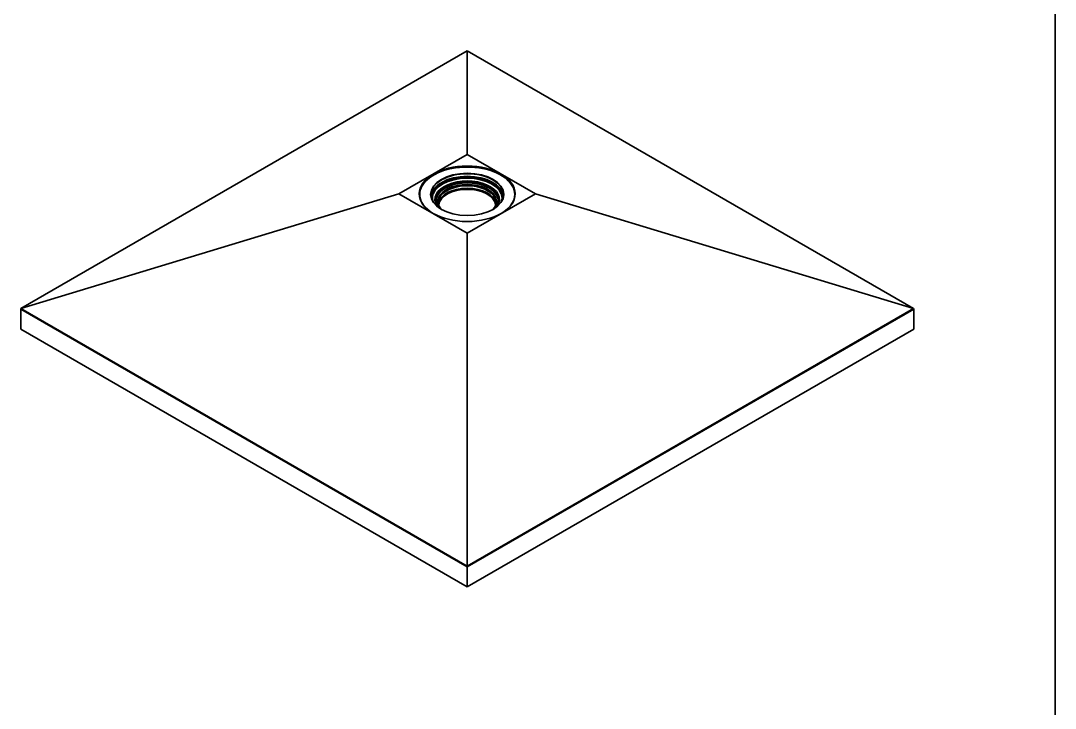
# Model space of a CAD drawing. Header units: millimetres. Extents: x 102 to 3000, y 150 to 4305.
# Drawn here: x 1771 to 3000, y 1081 to 1898 of the extents above; entities that cross this region are included whole.
import ezdxf

# ---------------------------------------------------------------- set-up
doc = ezdxf.new("R2010")
doc.units = ezdxf.units.MM
doc.header["$LTSCALE"] = 15
doc.layers.add('_Sichtbarkanten', color=7, linetype='Continuous', lineweight=35)
doc.layers.add('Rahmen (ISO)', color=7, linetype='Continuous', lineweight=35)

# ---------------------------------------------------------------- blocks, each defined once
blk = doc.blocks.new('Ränder Wedi_hoch')
at = {"layer": 'Rahmen (ISO)'}
blk.add_line((200, 287), (200, 10), dxfattribs=at)

msp = doc.modelspace()

# ---------------------------------------------------------------- linework, layer by layer
at = {"layer": '_Sichtbarkanten'}
for p, q in [((1771.370767755713, 1555.835028240183), (2301.515655148498, 1861.914321685911)), ((2301.515655148498, 1861.914321685911), (2831.660542541284, 1555.835028240183)), ((2301.515655148498, 1861.914321685911), (2301.515655148498, 1738.867172803354)), ((2220.415431466274, 1692.043936829083), (2301.515655148498, 1738.867172803354)), ((2301.515655148498, 1738.867172803354), (2382.615878830723, 1692.043936829083)), ((1771.370767755713, 1555.835028240183), (2220.415431466274, 1692.043936829083)), ((2301.515655148498, 1645.220700854812), (2220.415431466274, 1692.043936829083)), ((2245.078155148498, 1690.679261275193), (2245.078155148498, 1691.291633710889)), ((2264.803155148498, 1682.815333021636), (2264.803155148498, 1683.943164482539)), ((2382.615878830723, 1692.043936829083), (2301.515655148498, 1645.220700854812)), ((2338.228155148498, 1682.815333021636), (2338.228155148498, 1683.943164482539)), ((2357.953155148498, 1690.679261275193), (2357.953155148498, 1691.291633710889)), ((2831.660542541284, 1555.835028240183), (2382.615878830723, 1692.043936829083)), ((2301.515655148499, 1249.637930705253), (2301.515655148498, 1645.220700854812)), ((1771.185569258588, 1555.038766768575), (1771.266246257505, 1555.777569666107)), ((2301.515655148499, 1248.852548920677), (1771.185569258588, 1555.038766768575)), ((1771.185569258588, 1555.038766768575), (1771.185569258588, 1531.309334885362)), ((1771.370767755713, 1555.835028240183), (1771.266246257505, 1555.777569666107)), ((2301.515655148499, 1249.637930705253), (1771.266246257505, 1555.777569666107)), ((2831.765064039492, 1555.777569666107), (2301.515655148499, 1249.637930705253)), ((2831.845741038409, 1555.038766768575), (2301.515655148499, 1248.852548920677)), ((2831.660542541284, 1555.835028240183), (2831.765064039492, 1555.777569666107)), ((2831.845741038409, 1555.038766768575), (2831.765064039492, 1555.777569666107)), ((2831.845741038409, 1555.038766768575), (2831.845741038409, 1531.309334885363)), ((2301.515655148499, 1225.123117037465), (1771.185569258588, 1531.309334885362)), ((2831.845741038409, 1531.309334885363), (2301.515655148499, 1225.123117037465)), ((2301.515655148499, 1248.852548920677), (2301.515655148499, 1249.637930705253)), ((2301.515655148499, 1248.852548920677), (2301.515655148499, 1225.123117037465))]:
    msp.add_line(p, q, dxfattribs=at)
for centre, major_axis, ratio, start_param, end_param in [((2301.515655148498, 1691.291633710889), (56.43750000000006, -1.769417945496343e-13), 0.5773502691896265, 5.855646522484806, 9.852316745464144), ((2301.515655148498, 1690.985447493041), (-43.08750000000005, 1.311450947838466e-13), 0.5773502691896265, 2.360536686612973, 7.064241274156396), ((2301.515655148498, 1687.923585314562), (41.81250000000005, -1.327063459122257e-13), 0.5773502691896266, 6.101523588282065, 9.6064396796669), ((2301.515655148498, 1687.617399096714), (-41.43750000000004, 1.228184220991579e-13), 0.5773502691896265, 2.921742639459177, 6.503035321310212), ((2301.515655148498, 1687.923585314562), (43.08750000000003, -1.371298907759666e-13), 0.5773502691896265, 0.06157997227364476, 3.080012681316138), ((2301.515655148498, 1685.134935453547), (38.4375, -1.186550857568136e-13), 0.5773502691896266, 5.920464306779045, 9.78749896116993), ((2301.515655148498, 1686.69884044317), (41.43750000000005, -1.289333223519762e-13), 0.5773502691896265, 0.01919864854967126, 3.122394005040133), ((2301.515655148499, 1689.454516403801), (-57.00000000000073, -1.040834085586084e-15), 0.5773502691896257, 6.077930574986181, 6.243632839828007), ((2301.515655148498, 1683.943164482539), (36.71250000000005, -1.030425744730224e-13), 0.5773502691896266, 5.869595892154506, 9.838367375794457), ((2301.515655148498, 1682.986602074177), (34.87755015066354, -1.103284130721249e-13), 0.5773502691896266, 5.800997883883916, 9.906965384065058), ((2301.515655148498, 1683.71457839067), (38.43749999999996, -1.204765454065893e-13), 0.5773502691896267, 0.03200716355504628, 3.109585490034758), ((2301.515655148498, 1681.922335444743), (34.12500000000002, -1.072059108153667e-13), 0.5773502691896266, 5.887174682716185, 9.820788585232775), ((2301.515655148498, 1679.044184996973), (34.12499999999999, -1.051242426441945e-13), 0.5773502691896266, 0.07310690340318553, 3.068485750186619), ((2301.515655148498, 1678.278719452353), (-33.74999999999999, -2.602085213965211e-16), 0.5773502691896258, 3.175343437729438, 6.249434523039954), ((2301.515655148498, 1677.850058747366), (33.75, 1.170938346284345e-15), 0.5773502691896257, 0.05105555707675742, 3.090537096513036), ((2301.515655148498, 1689.454516403801), (57.00000000000041, -2.60208521396521e-16), 0.5773502691896255, 0.03955246735157909, 0.2052547321934061), ((2301.515655148496, 1690.679261275193), (-56.43749999999751, 2.065217503754435e-13), 0.5773502691896268, 1.831867990631501e-14, 0.2174436002322888), ((2301.515655148499, 1690.679261275193), (56.43749999999967, -3.32026073301961e-13), 0.5773502691896267, 6.065741706947326, 6.283185307179596), ((2301.515655148498, 1682.815333021636), (-36.71249999999986, 1.354081762807575e-13), 0.5773502691896266, 0, 0.3014258656042843), ((2301.515655148498, 1682.815333021636), (36.7125000000003, -1.249000902703301e-13), 0.5773502691896267, 5.981759441575309, 6.283185307179592)]:
    msp.add_ellipse(centre, major_axis=major_axis, ratio=ratio, start_param=start_param, end_param=end_param, dxfattribs=at)
for centre, major_axis, ratio in [((2301.515655148498, 1692.057099255509), (57.00000000000001, -3.401445791695324e-12), 0.5773502691896256), ((2301.515655148498, 1691.291633710889), (43.46250000000008, -1.311450947838466e-13), 0.5773502691896266)]:
    msp.add_ellipse(centre, major_axis=major_axis, ratio=ratio, dxfattribs=at)

# ---------------------------------------------------------------- block references
at = {"xscale": 15, "yscale": 15, "zscale": 15}
msp.add_blockref('Ränder Wedi_hoch', (0, 0), dxfattribs=at)

doc.saveas('drawing.dxf')
